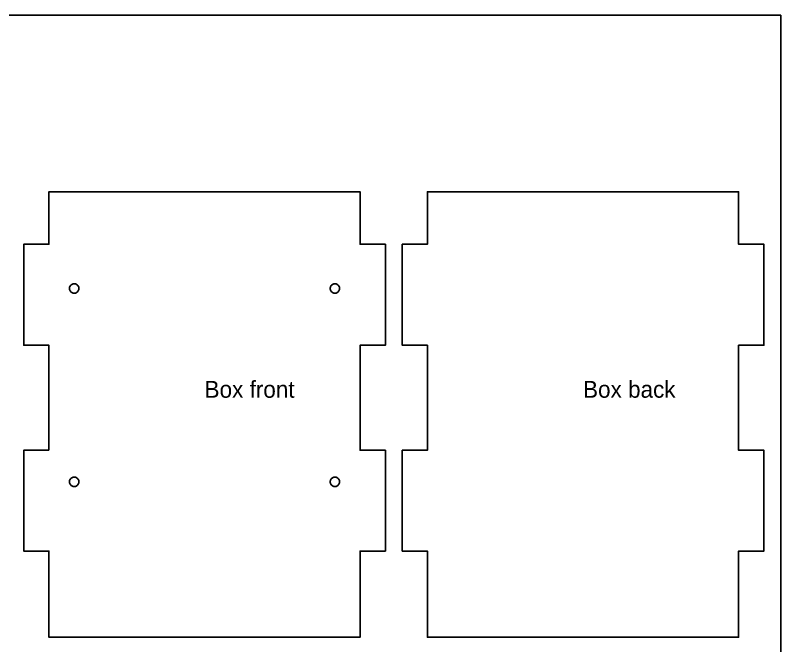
# Model space of a CAD drawing. Header units: inches. Extents: x 0 to 49.8, y 0 to 48.
# Drawn here: x 25.25 to 48, y 29.25 to 48 of the extents above; entities that cross this region are included whole.
import ezdxf

# ---------------------------------------------------------------- set-up
doc = ezdxf.new("R2010")
doc.units = ezdxf.units.IN
doc.header["$MEASUREMENT"] = 0
for name, color, linetype in [('CUT_INSIDE', 5, 'Continuous'), ('CUT_OUTSIDE', 1, 'Continuous'), ('LABEL', 3, 'Continuous'), ('SHEET', 8, 'Continuous')]:
    doc.layers.add(name, color=color, linetype=linetype)

msp = doc.modelspace()

# ---------------------------------------------------------------- linework, layer by layer
at = {"layer": 'CUT_INSIDE'}
for points in [[(27.139, 39.857), (27.135, 39.839), (27.129, 39.821), (27.121, 39.805), (27.111, 39.79), (27.099, 39.776), (27.085, 39.764), (27.07, 39.754), (27.054, 39.746), (27.036, 39.74), (27.018, 39.736), (27, 39.735), (26.982, 39.736), (26.964, 39.74), (26.946, 39.746), (26.93, 39.754), (26.915, 39.764), (26.901, 39.776), (26.889, 39.79), (26.879, 39.805), (26.871, 39.821), (26.865, 39.839), (26.861, 39.857), (26.86, 39.875), (26.861, 39.893), (26.865, 39.911), (26.871, 39.929), (26.879, 39.945), (26.889, 39.96), (26.901, 39.974), (26.915, 39.986), (26.93, 39.996), (26.946, 40.004), (26.964, 40.01), (26.982, 40.014), (27, 40.015), (27.018, 40.014), (27.036, 40.01), (27.054, 40.004), (27.07, 39.996), (27.085, 39.986), (27.099, 39.974), (27.111, 39.96), (27.121, 39.945), (27.129, 39.929), (27.135, 39.911), (27.139, 39.893), (27.14, 39.875)], [(34.889, 39.857), (34.885, 39.839), (34.879, 39.821), (34.871, 39.805), (34.861, 39.79), (34.849, 39.776), (34.835, 39.764), (34.82, 39.754), (34.804, 39.746), (34.786, 39.74), (34.768, 39.736), (34.75, 39.735), (34.732, 39.736), (34.714, 39.74), (34.696, 39.746), (34.68, 39.754), (34.665, 39.764), (34.651, 39.776), (34.639, 39.79), (34.629, 39.805), (34.621, 39.821), (34.615, 39.839), (34.611, 39.857), (34.61, 39.875), (34.611, 39.893), (34.615, 39.911), (34.621, 39.929), (34.629, 39.945), (34.639, 39.96), (34.651, 39.974), (34.665, 39.986), (34.68, 39.996), (34.696, 40.004), (34.714, 40.01), (34.732, 40.014), (34.75, 40.015), (34.768, 40.014), (34.786, 40.01), (34.804, 40.004), (34.82, 39.996), (34.835, 39.986), (34.849, 39.974), (34.861, 39.96), (34.871, 39.945), (34.879, 39.929), (34.885, 39.911), (34.889, 39.893), (34.89, 39.875)], [(27.139, 34.107), (27.135, 34.089), (27.129, 34.071), (27.121, 34.055), (27.111, 34.04), (27.099, 34.026), (27.085, 34.014), (27.07, 34.004), (27.054, 33.996), (27.036, 33.99), (27.018, 33.986), (27, 33.985), (26.982, 33.986), (26.964, 33.99), (26.946, 33.996), (26.93, 34.004), (26.915, 34.014), (26.901, 34.026), (26.889, 34.04), (26.879, 34.055), (26.871, 34.071), (26.865, 34.089), (26.861, 34.107), (26.86, 34.125), (26.861, 34.143), (26.865, 34.161), (26.871, 34.179), (26.879, 34.195), (26.889, 34.21), (26.901, 34.224), (26.915, 34.236), (26.93, 34.246), (26.946, 34.254), (26.964, 34.26), (26.982, 34.264), (27, 34.265), (27.018, 34.264), (27.036, 34.26), (27.054, 34.254), (27.07, 34.246), (27.085, 34.236), (27.099, 34.224), (27.111, 34.21), (27.121, 34.195), (27.129, 34.179), (27.135, 34.161), (27.139, 34.143), (27.14, 34.125)], [(34.889, 34.107), (34.885, 34.089), (34.879, 34.071), (34.871, 34.055), (34.861, 34.04), (34.849, 34.026), (34.835, 34.014), (34.82, 34.004), (34.804, 33.996), (34.786, 33.99), (34.768, 33.986), (34.75, 33.985), (34.732, 33.986), (34.714, 33.99), (34.696, 33.996), (34.68, 34.004), (34.665, 34.014), (34.651, 34.026), (34.639, 34.04), (34.629, 34.055), (34.621, 34.071), (34.615, 34.089), (34.611, 34.107), (34.61, 34.125), (34.611, 34.143), (34.615, 34.161), (34.621, 34.179), (34.629, 34.195), (34.639, 34.21), (34.651, 34.224), (34.665, 34.236), (34.68, 34.246), (34.696, 34.254), (34.714, 34.26), (34.732, 34.264), (34.75, 34.265), (34.768, 34.264), (34.786, 34.26), (34.804, 34.254), (34.82, 34.246), (34.835, 34.236), (34.849, 34.224), (34.861, 34.21), (34.871, 34.195), (34.879, 34.179), (34.885, 34.161), (34.889, 34.143), (34.89, 34.125)]]:
    msp.add_lwpolyline(points, close=True, dxfattribs=at)
at = {"layer": 'CUT_OUTSIDE'}
for points in [[(26.25, 35.062), (25.5, 35.062), (25.5, 32.062), (26.25, 32.062), (26.25, 29.5), (35.5, 29.5), (35.5, 32.062), (36.25, 32.062), (36.25, 35.062), (35.5, 35.062), (35.5, 38.188), (36.25, 38.188), (36.25, 41.188), (35.5, 41.188), (35.5, 42.75), (26.25, 42.75), (26.25, 41.188), (25.5, 41.188), (25.5, 38.188), (26.25, 38.188)], [(36.75, 35.062), (36.75, 32.062), (37.5, 32.062), (37.5, 29.5), (46.75, 29.5), (46.75, 32.062), (47.5, 32.062), (47.5, 35.062), (46.75, 35.062), (46.75, 38.188), (47.5, 38.188), (47.5, 41.188), (46.75, 41.188), (46.75, 42.75), (37.5, 42.75), (37.5, 41.188), (36.75, 41.188), (36.75, 38.188), (37.5, 38.188), (37.5, 35.062)]]:
    msp.add_lwpolyline(points, close=True, dxfattribs=at)
at = {"layer": 'SHEET'}
msp.add_lwpolyline([(0, 0), (48, 0), (48, 48), (0, 48)], close=True, dxfattribs=at)

# ---------------------------------------------------------------- texts
at = {"layer": 'LABEL'}
for s, p in [('Box front', (30.875, 36.625)), ('Box back', (42.125, 36.625))]:
    msp.add_text(s, height=0.5, dxfattribs=at).set_placement(p)

doc.saveas('drawing.dxf')
